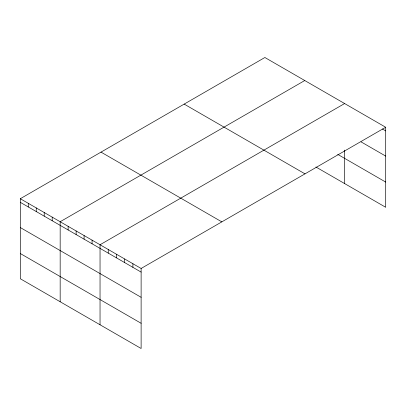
<?xml version="1.0" encoding="UTF-8"?>
<svg xmlns="http://www.w3.org/2000/svg" width="406" height="406" viewBox="0 0 406 406"><rect width="100%" height="100%" fill="white"/><g stroke="black" fill="none" stroke-linecap="round" stroke-linejoin="round"><path stroke-width="0.61" d="M20.3 198.717L141.121 268.467L141.121 348.495L20.3 278.739L20.3 198.717L264.879 57.505L385.7 127.261L385.7 207.283L315.914 166.998M304.754 80.525L60.169 221.732L60.169 301.76M344.623 103.545L100.038 244.752L100.038 324.775M141.121 268.467L385.7 127.261M382.411 128.986L385.7 130.884M361.051 141.867L385.7 156.097M337.711 154.366L385.7 182.071M184.172 104.103L304.987 173.859M101.013 152.118L221.828 221.869M20.3 202.34L141.121 272.091M20.3 227.548L141.121 297.304M20.3 253.527L141.121 323.283M344.623 150.118L344.623 183.568M132.904 263.727L132.904 267.351M124.688 258.982L124.688 262.606M116.471 254.237L116.471 257.861M108.255 249.497L108.255 253.121M92.066 240.149L92.066 243.773M84.093 235.546L84.093 239.17M76.12 230.943L76.12 234.566M68.142 226.335L68.142 229.958M52.196 217.129L52.196 220.752M44.224 212.526L44.224 216.149M36.246 207.923L36.246 211.546M28.273 203.32L28.273 206.943"/></g></svg>
